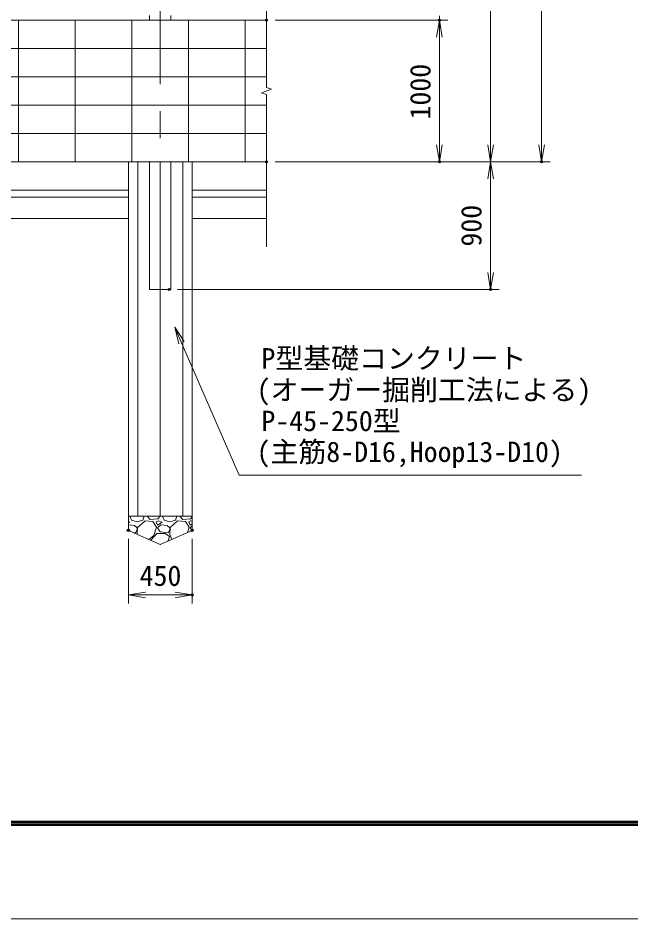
# Model space of a CAD drawing. Units: millimetres at full size. Extents: x -12600 to 12600, y -8910 to 8910.
# Drawn here: x -5443 to -1119, y -8910 to -2553 of the extents above; entities that cross this region are included whole.
import ezdxf
from ezdxf.enums import TextEntityAlignment as Align

# ---------------------------------------------------------------- set-up
doc = ezdxf.new("R2010")
doc.units = ezdxf.units.MM
doc.header["$LTSCALE"] = 30
doc.header["$PDMODE"] = 32
doc.header["$PDSIZE"] = 15
doc.linetypes.add('USER1', pattern=[50.8, 31.75, -6.35, 6.35, -6.35])
for name, color, linetype, lineweight in [('0-0_D-STR1', 1, 'Continuous', 18), ('0-1_D-BMK', 2, 'USER1', 13), ('0-2_D-BGD', 7, 'Continuous', 18), ('0-3_0', 7, 'Continuous', 18), ('0-4_D-DCR-HCH', 7, 'Continuous', 13), ('0-5_D-STR4', 7, 'Continuous', 18), ('0-7_D-STR-DIM', 7, 'Continuous', 13), ('0-A_D-STR-TXT', 7, 'Continuous', 13), ('0-C_D-TTL', 7, 'Continuous', 18)]:
    doc.layers.add(name, color=color, linetype=linetype, lineweight=lineweight)
doc.layers.add('0-8_Defpoints', color=253, linetype='Continuous')
doc.styles.add('ＭＳ ゴシック', font='')
doc.styles.get('ＭＳ ゴシック').set_extended_font_data('MS Gothic')

# ---------------------------------------------------------------- blocks, each defined once
blk = doc.blocks.new('_Open')
at = {"layer": '0-3_0'}
blk.add_line((-30, 5), (0, 0), dxfattribs=at)
blk.add_lwpolyline([(-30, -5), (0, 0), (-30, 0)], dxfattribs=at)

msp = doc.modelspace()

# ---------------------------------------------------------------- linework, layer by layer
at = {"layer": '0-0_D-STR1'}
for p, q in [((-4515.02, -2536.32), (-4515.02, -2568.32)), ((-4365.02, -2568.32), (-4365.02, -2536.32))]:
    msp.add_line(p, q, dxfattribs=at)
msp.add_lwpolyline([(-4515.02, -3568.32), (-4515.02, -4468.32), (-4365.02, -4468.32), (-4365.02, -3568.32)], dxfattribs=at)
at = {"layer": '0-1_D-BMK'}
msp.add_line((-4440.02, -4543.32), (-4440.02, 4640.47), dxfattribs=at)
at = {"layer": '0-2_D-BGD'}
for p, q in [((-3690.02, -2568.32), (-10640.02, -2568.32)), ((-5440.02, -2568.32), (-5440.02, -3568.32)), ((-5040.02, -2568.32), (-5040.02, -3568.32)), ((-4640.02, -2568.32), (-4640.02, -3568.32)), ((-4240.02, -2568.32), (-4240.02, -3568.32)), ((-3840.02, -2568.32), (-3840.02, -3568.32)), ((-3690.02, -2768.32), (-10640.02, -2768.32)), ((-3690.02, -2968.32), (-10640.02, -2968.32)), ((-3690.02, -3168.32), (-10640.02, -3168.32)), ((-3690.02, -3368.32), (-10640.02, -3368.32)), ((-3690.02, -3568.32), (-11165.02, -3568.32)), ((-4665.02, -3768.32), (-7215.02, -3768.32)), ((-3690.02, -3768.32), (-4215.02, -3768.32)), ((-4665.02, -3818.32), (-7215.02, -3818.32)), ((-3690.02, -3818.32), (-4215.02, -3818.32)), ((-4665.02, -3968.32), (-7215.02, -3968.32)), ((-3690.02, -3968.32), (-4215.02, -3968.32)), ((-4215.02, -6068.32), (-4665.02, -6068.32))]:
    msp.add_line(p, q, dxfattribs=at)
at = {"layer": '0-4_D-DCR-HCH'}
for p, q in [((-4653.42, -6068.32), (-4641.61, -6095.87)), ((-4641.61, -6095.87), (-4602.51, -6107.37)), ((-4602.51, -6107.37), (-4563.41, -6095.87)), ((-4547.31, -6100.47), (-4600.21, -6148.77)), ((-4563.41, -6095.87), (-4553.57, -6068.32)), ((-4492.11, -6105.07), (-4547.31, -6100.47)), ((-4510.51, -6091.27), (-4531.55, -6068.32)), ((-4457.61, -6086.67), (-4510.51, -6091.27)), ((-4453.01, -6100.47), (-4469.11, -6107.37)), ((-4441.09, -6068.32), (-4457.61, -6086.67)), ((-4425.41, -6109.67), (-4453.01, -6100.47)), ((-4423.42, -6068.32), (-4411.61, -6095.87)), ((-4411.61, -6095.87), (-4372.51, -6107.37)), ((-4372.51, -6107.37), (-4333.41, -6095.87)), ((-4317.31, -6100.47), (-4370.21, -6148.77)), ((-4333.41, -6095.87), (-4323.57, -6068.32)), ((-4262.11, -6105.07), (-4317.31, -6100.47)), ((-4280.51, -6091.27), (-4301.55, -6068.32)), ((-4227.61, -6086.67), (-4280.51, -6091.27)), ((-4223.01, -6100.47), (-4239.11, -6107.37)), ((-4215.02, -6072.68), (-4227.61, -6086.67)), ((-4215.02, -6103.13), (-4223.01, -6100.47)), ((-4655.41, -6109.67), (-4665.02, -6106.47)), ((-4665.02, -6115.44), (-4655.41, -6109.67)), ((-4620.91, -6134.97), (-4665.02, -6128.35)), ((-4602.51, -6151.07), (-4620.91, -6134.97)), ((-4614.01, -6185.57), (-4602.51, -6164.87)), ((-4602.51, -6164.87), (-4602.51, -6151.07)), ((-4600.21, -6148.77), (-4602.47, -6196.12)), ((-4466.81, -6146.47), (-4492.11, -6105.07)), ((-4485.21, -6203.97), (-4466.81, -6146.47)), ((-4469.11, -6107.37), (-4459.91, -6130.37)), ((-4459.91, -6130.37), (-4425.41, -6109.67)), ((-4436.91, -6128.07), (-4459.91, -6151.07)), ((-4459.91, -6151.07), (-4441.51, -6178.67)), ((-4390.91, -6134.97), (-4436.91, -6128.07)), ((-4372.51, -6151.07), (-4390.91, -6134.97)), ((-4384.01, -6185.57), (-4372.51, -6164.87)), ((-4370.21, -6148.77), (-4372.51, -6197.07)), ((-4372.51, -6164.87), (-4372.51, -6151.07)), ((-4236.81, -6146.47), (-4262.11, -6105.07)), ((-4248.57, -6183.23), (-4236.81, -6146.47)), ((-4239.11, -6107.37), (-4229.91, -6130.37)), ((-4229.91, -6130.37), (-4215.02, -6121.44)), ((-4215.02, -6136.18), (-4229.91, -6151.07)), ((-4229.91, -6151.07), (-4217.64, -6169.48)), ((-4630.71, -6183.57), (-4614.01, -6185.57)), ((-4521.58, -6232.07), (-4485.21, -6203.97)), ((-4505.91, -6236.17), (-4464.51, -6190.17)), ((-4464.51, -6190.17), (-4404.71, -6190.17)), ((-4441.51, -6178.67), (-4384.01, -6185.57)), ((-4404.71, -6190.17), (-4374.81, -6210.87)), ((-4374.81, -6210.87), (-4384.01, -6243.07)), ((-4372.51, -6197.07), (-4357.88, -6231.81)), ((-4503.66, -6240.03), (-4505.91, -6236.17)), ((-4438.95, -6267.84), (-4441.56, -6267.63)), ((-4384.01, -6243.07), (-4388.43, -6245.39))]:
    msp.add_line(p, q, dxfattribs=at)
at = {"layer": '0-5_D-STR4'}
for p, q in [((-4665.02, -6168.32), (-4665.02, -3568.32)), ((-4599.12, -3568.32), (-4599.12, -6068.32)), ((-4440.02, -3568.32), (-4440.02, -6068.32)), ((-4280.92, -3568.32), (-4280.92, -6068.32)), ((-4215.02, -6168.32), (-4215.02, -3568.32)), ((-4665.02, -6168.32), (-4440.02, -6268.32)), ((-4440.02, -6268.32), (-4215.02, -6168.32))]:
    msp.add_line(p, q, dxfattribs=at)
at = {"layer": '0-7_D-STR-DIM'}
for p, q in [((-1750.02, 4461.68), (-1750.02, -3568.32)), ((-2110.02, -3568.32), (-2110.02, 3461.68)), ((-3690.02, -1063.96), (-3690.02, -3042.66)), ((-2470.02, -2538.32), (-2470.02, -2568.32)), ((-3630.02, -2568.32), (-2410.02, -2568.32)), ((-3630.02, -2568.32), (-2410.02, -2568.32)), ((-2470.02, -2568.32), (-2470.02, -3568.32)), ((-2470.02, -2688.32), (-2470.02, -2808.32)), ((-3654.77, -3055.49), (-3690.01, -3042.66)), ((-3725.25, -3081.14), (-3654.77, -3055.49)), ((-3690.01, -3093.96), (-3725.25, -3081.14)), ((-3690.02, -3093.96), (-3690.02, -4168.32)), ((-3630.02, -3568.32), (-2050.02, -3568.32)), ((-3630.02, -3568.32), (-2410.02, -3568.32)), ((-3630.02, -3568.32), (-2050.02, -3568.32)), ((-3630.02, -3568.32), (-1690.02, -3568.32)), ((-2110.02, -3568.32), (-2110.02, -4468.32)), ((-4317.52, -4468.32), (-2050.02, -4468.32)), ((-4665.02, -6228.32), (-4665.02, -6683.66)), ((-4215.02, -6228.32), (-4215.02, -6683.66)), ((-4665.02, -6623.66), (-4215.02, -6623.66))]:
    msp.add_line(p, q, dxfattribs=at)
at = {"layer": '0-8_Defpoints'}
for p in [(-3690.02, -2568.32), (-2470.02, -2568.32), (-3690.02, -3568.32), (-2470.02, -3568.32), (-1750.02, -3568.32), (-4377.52, -4468.32), (-2110.02, -4468.32), (-4665.02, -6168.32), (-4215.02, -6168.32), (-4215.02, -6623.66)]:
    msp.add_point(p, dxfattribs=at)
at = {"layer": '0-A_D-STR-TXT'}
msp.add_lwpolyline([(-1466.96, -5778.75), (-3883.43, -5778.75), (-4337.09, -4736.17)], dxfattribs=at)
at = {"layer": '0-C_D-TTL', "color": 2}
msp.add_lwpolyline([(-12600, 8910), (12600, 8910), (12600, -8910), (-12600, -8910)], close=True, dxfattribs=at)
at = {"layer": '0-C_D-TTL'}
for points in [[(-11790, 8250), (11790, 8250), (11790, -8250), (-11790, -8250)], [(-11782.5, 8242.5), (11782.5, 8242.5), (11782.5, -8242.5), (-11782.5, -8242.5)], [(-11775, 8235), (11775, 8235), (11775, -8235), (-11775, -8235)], [(-11767.5, 8227.5), (11767.5, 8227.5), (11767.5, -8227.5), (-11767.5, -8227.5)], [(-11760, 8220), (11760, 8220), (11760, -8220), (-11760, -8220)]]:
    msp.add_lwpolyline(points, close=True, dxfattribs=at)

# ---------------------------------------------------------------- block references
at = {"layer": '0-7_D-STR-DIM', "xscale": 4, "yscale": 4}
for p, rotation in [((-2470.02, -2568.32), 90), ((-2470.02, -2568.32), 90), ((-2470.02, -3568.32), 270), ((-2110.02, -3568.32), 270), ((-1750.02, -3568.32), 270), ((-2110.02, -3568.32), 90), ((-2110.02, -4468.32), 270), ((-4665.02, -6623.66), 180)]:
    msp.add_blockref('_Open', p, dxfattribs=dict(at, rotation=rotation))
msp.add_blockref('_Open', (-4215.02, -6623.66), dxfattribs=at)
at = {"layer": '0-A_D-STR-TXT', "xscale": 4, "yscale": 4, "rotation": 113.51515}
msp.add_blockref('_Open', (-4337.88, -4734.34), dxfattribs=at)

# ---------------------------------------------------------------- texts
at = {"layer": '0-7_D-STR-DIM', "style": 'ＭＳ ゴシック'}
for s, p in [('1000', (-2490.27, -3269.07)), ('900', (-2130.27, -4165.73))]:
    msp.add_text(s, height=144.3, rotation=90, dxfattribs=at).set_placement(p, align=Align.BOTTOM_LEFT)
msp.add_text('450', height=144.3, dxfattribs=at).set_placement((-4585.53, -6603.42), align=Align.BOTTOM_LEFT)
at = {"layer": '0-A_D-STR-TXT', "style": 'ＭＳ ゴシック'}
for s, p in [('P型基礎コンクリート', (-3726.09, -5069.69)), ('(オーガー掘削工法による)', (-3760.36, -5292.35)), ('P-45-250型', (-3726.09, -5511.44)), ('(主筋8-D16,Hoop13-D10)', (-3760.36, -5729.19))]:
    msp.add_text(s, height=144.3, dxfattribs=at).set_placement(p, align=Align.BOTTOM_LEFT)

doc.saveas('drawing.dxf')
